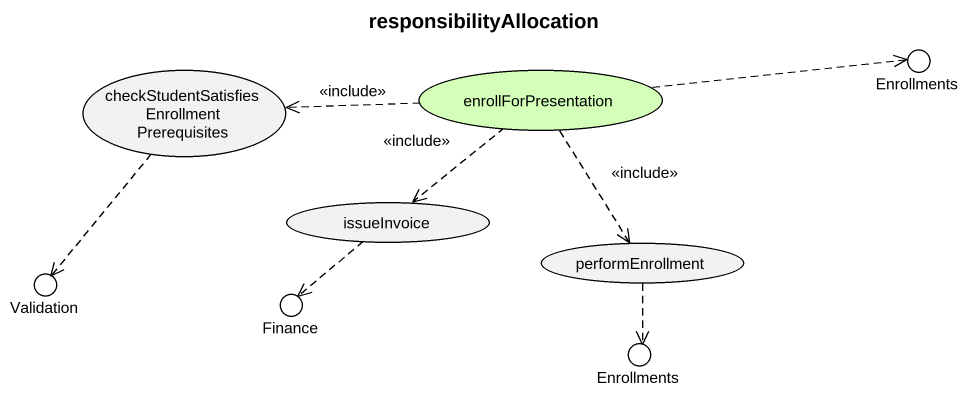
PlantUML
@startuml
title responsibilityAllocation
() Enrollments
usecase "checkStudentSatisfiesEnrollmentPrerequisites" as checkStudentSatisfiesEnrollm
usecase enrollForPresentation #D3FFB8
usecase issueInvoice
usecase performEnrollment
() Validation
() Finance
() "Enrollments" as Enrollments_2
checkStudentSatisfiesEnrollm ..> Validation
enrollForPresentation .right.> Enrollments
enrollForPresentation .left.> checkStudentSatisfiesEnrollm : <<include>>
enrollForPresentation ..> issueInvoice : <<include>>
enrollForPresentation ..> performEnrollment : <<include>>
issueInvoice ..> Finance
performEnrollment ..> Enrollments_2
@enduml
